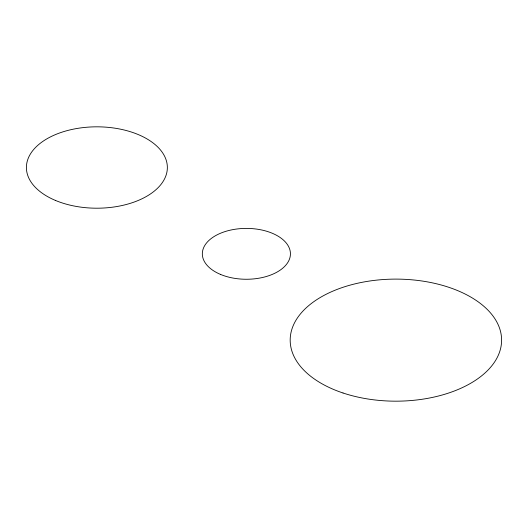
<?xml version="1.0" encoding="UTF-8"?>
<svg xmlns="http://www.w3.org/2000/svg" width="528" height="528" viewBox="0 0 528 528"><rect width="100%" height="100%" fill="white"/><g stroke="black" fill="none" stroke-linecap="round" stroke-linejoin="round"><path stroke-width="0.79" d="M343.028 392.997A105.712 61.037 0 0 0 501.6 340.144A105.712 61.037 0 0 0 343.028 287.285A105.712 61.037 0 0 0 343.028 392.997M220.532 274.421A44.048 25.43 0 0 0 290.195 256.456A44.048 25.43 0 0 0 228.413 230.611A44.048 25.43 0 0 0 220.532 274.421M55.526 200.462A70.475 40.689 0 0 0 166.98 171.712A70.475 40.689 0 0 0 68.132 130.363A70.475 40.689 0 0 0 55.526 200.462"/></g></svg>
